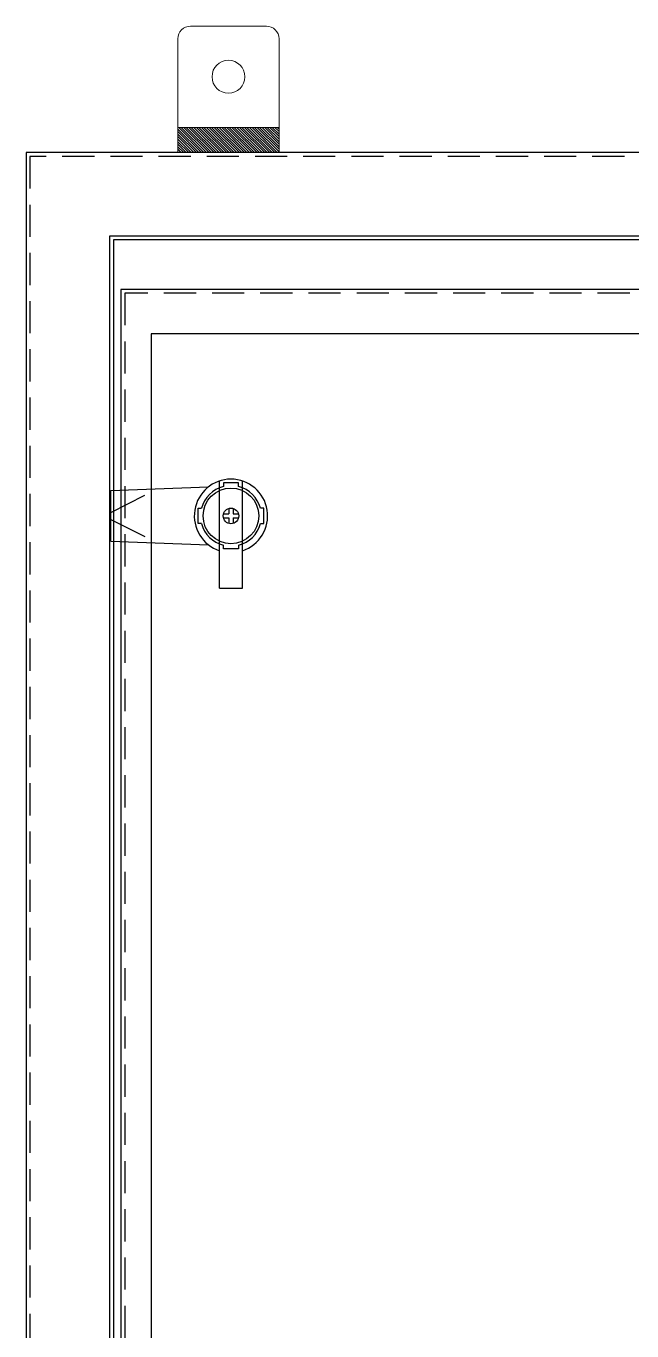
# Model space of a CAD drawing. Header units: millimetres. Extents: x 0 to 4783, y 0 to 3382.
# Drawn here: x 1359 to 1599, y 2208 to 2724 of the extents above; entities that cross this region are included whole.
import ezdxf

# ---------------------------------------------------------------- set-up
doc = ezdxf.new("R2010")
doc.units = ezdxf.units.MM
doc.linetypes.add('HIDDENX2', pattern=[19.05, 12.7, -6.35])
doc.layers.add('0 TĂNG CỨNG', color=7, linetype='Continuous', lineweight=15)
doc.layers.add('HEATER', color=1, linetype='Continuous')

# ---------------------------------------------------------------- blocks, each defined once
blk = doc.blocks.new('SDGFGHGHG')
at = {"layer": 'HEATER'}
for p, q in [((860935.94, 570742.02), (860935.94, 570784.31)), ((860944.94, 570742.02), (860944.94, 570784.31)), ((860892.94, 570780.52), (860931.57, 570781.99)), ((860892.94, 570760.52), (860892.94, 570780.52)), ((860892.94, 570771.9), (860906.33, 570778.66)), ((860939.54, 570773.47), (860939.54, 570771.28)), ((860941.34, 570773.47), (860941.34, 570771.28)), ((860892.94, 570769.15), (860906.33, 570762.38)), ((860937.46, 570771.28), (860939.54, 570771.28)), ((860937.46, 570769.77), (860939.54, 570769.77)), ((860939.54, 570769.77), (860939.54, 570767.58)), ((860941.34, 570771.28), (860943.43, 570771.28)), ((860941.34, 570769.77), (860941.34, 570767.58)), ((860941.34, 570769.77), (860943.43, 570769.77)), ((860892.94, 570760.52), (860931.57, 570759.05)), ((860935.94, 570742.02), (860944.94, 570742.02))]:
    blk.add_line(p, q, dxfattribs=at)
blk.add_circle((860940.44, 570770.52), 3.08, dxfattribs=at)
blk.add_arc((860940.44, 570770.52), 14.5, 288.08, 251.92, dxfattribs=at)
blk = doc.blocks.new('SĐFHGGH')
at = {"layer": 'HEATER'}
for points in [[(860943.44, 570717.03), (860943.44, 570718.41), (860937.44, 570718.41), (860937.44, 570717.03)], [(860928.83, 570702.41), (860927.44, 570702.41), (860927.44, 570708.41), (860928.83, 570708.41)], [(860952.06, 570702.41), (860953.44, 570702.41), (860953.44, 570708.41), (860952.06, 570708.41)], [(860943.44, 570693.79), (860943.44, 570692.41), (860937.44, 570692.41), (860937.44, 570693.79)]]:
    blk.add_lwpolyline(points, dxfattribs=at)
for start, end in [(104.4775, 165.5225), (14.4775, 75.5225), (194.4775, 255.5225), (284.4775, 345.5225)]:
    blk.add_arc((860940.44, 570705.41), 12, start, end, dxfattribs=at)
blk = doc.blocks.new('MS722')
for name, p in [('SDGFGHGHG', (-860940.44, -570770.52)), ('SĐFHGGH', (-860940.44, -570705.41))]:
    blk.add_blockref(name, p)

msp = doc.modelspace()

# ---------------------------------------------------------------- hatches: boundary and pattern name
at = {"layer": '0 TĂNG CỨNG'}
h = msp.add_hatch(dxfattribs=at)
h.set_pattern_fill('JIS_WOOD', color=256, style=0)
h.set_pattern_definition([(135, (189833.54726, -13887.5117), (0.4999999992, 0.4999999992), [])])
h.paths.add_polyline_path([(1459.11, 2683.6), (1419.11, 2683.6), (1419.11, 2673.6), (1459.11, 2673.6)])

# ---------------------------------------------------------------- linework, layer by layer
at = {"color": 7}
for points in [[(1359.11, 1673.6), (1959.11, 1673.6), (1959.11, 2673.6), (1359.11, 2673.6)], [(1392.11, 1706), (1926.11, 1706), (1926.11, 2640.6), (1392.11, 2640.6)]]:
    msp.add_lwpolyline(points, close=True, dxfattribs=at)
at = {"color": 7, "linetype": 'HIDDENX2'}
msp.add_lwpolyline([(1360.61, 1675.1), (1957.61, 1675.1), (1957.61, 2672.1), (1360.61, 2672.1)], close=True, dxfattribs=at)
at = {"color": 3}
for points in [[(1393.61, 1707.5), (1924.61, 1707.5), (1924.61, 2639.1), (1393.61, 2639.1)], [(1408.61, 1739.6), (1909.61, 1739.6), (1909.61, 2602), (1408.61, 2602)]]:
    msp.add_lwpolyline(points, close=True, dxfattribs=at)
at = {"color": 6}
msp.add_lwpolyline([(1396.61, 1728.6), (1923.11, 1728.6), (1923.11, 2619.6), (1396.61, 2619.6)], close=True, dxfattribs=at)
at = {"color": 6, "linetype": 'HIDDENX2'}
msp.add_lwpolyline([(1398.11, 1730.1), (1921.61, 1730.1), (1921.61, 2618.1), (1398.11, 2618.1)], close=True, dxfattribs=at)
at = {"color": 2}
msp.add_circle((1440.11, 2530.1), 11, dxfattribs=at)
at = {"layer": '0 TĂNG CỨNG'}
msp.add_line((1459.11, 2683.6), (1419.11, 2683.6), dxfattribs=at)
msp.add_lwpolyline([(1459.11, 2673.6), (1419.11, 2673.6), (1419.11, 2718.6, -0.414214), (1424.11, 2723.6), (1454.11, 2723.6, -0.414214), (1459.11, 2718.6)], format="xyb", close=True, dxfattribs=at)
msp.add_lwpolyline([(1459.11, 2683.6), (1419.11, 2683.6), (1419.11, 2673.6), (1459.11, 2673.6)], close=True, dxfattribs=at)
msp.add_circle((1439.11, 2703.6), 6.5, dxfattribs=at)

# ---------------------------------------------------------------- block references
at = {"color": 7}
msp.add_blockref('MS722', (1440.11, 2530.1), dxfattribs=at)

doc.saveas('drawing.dxf')
